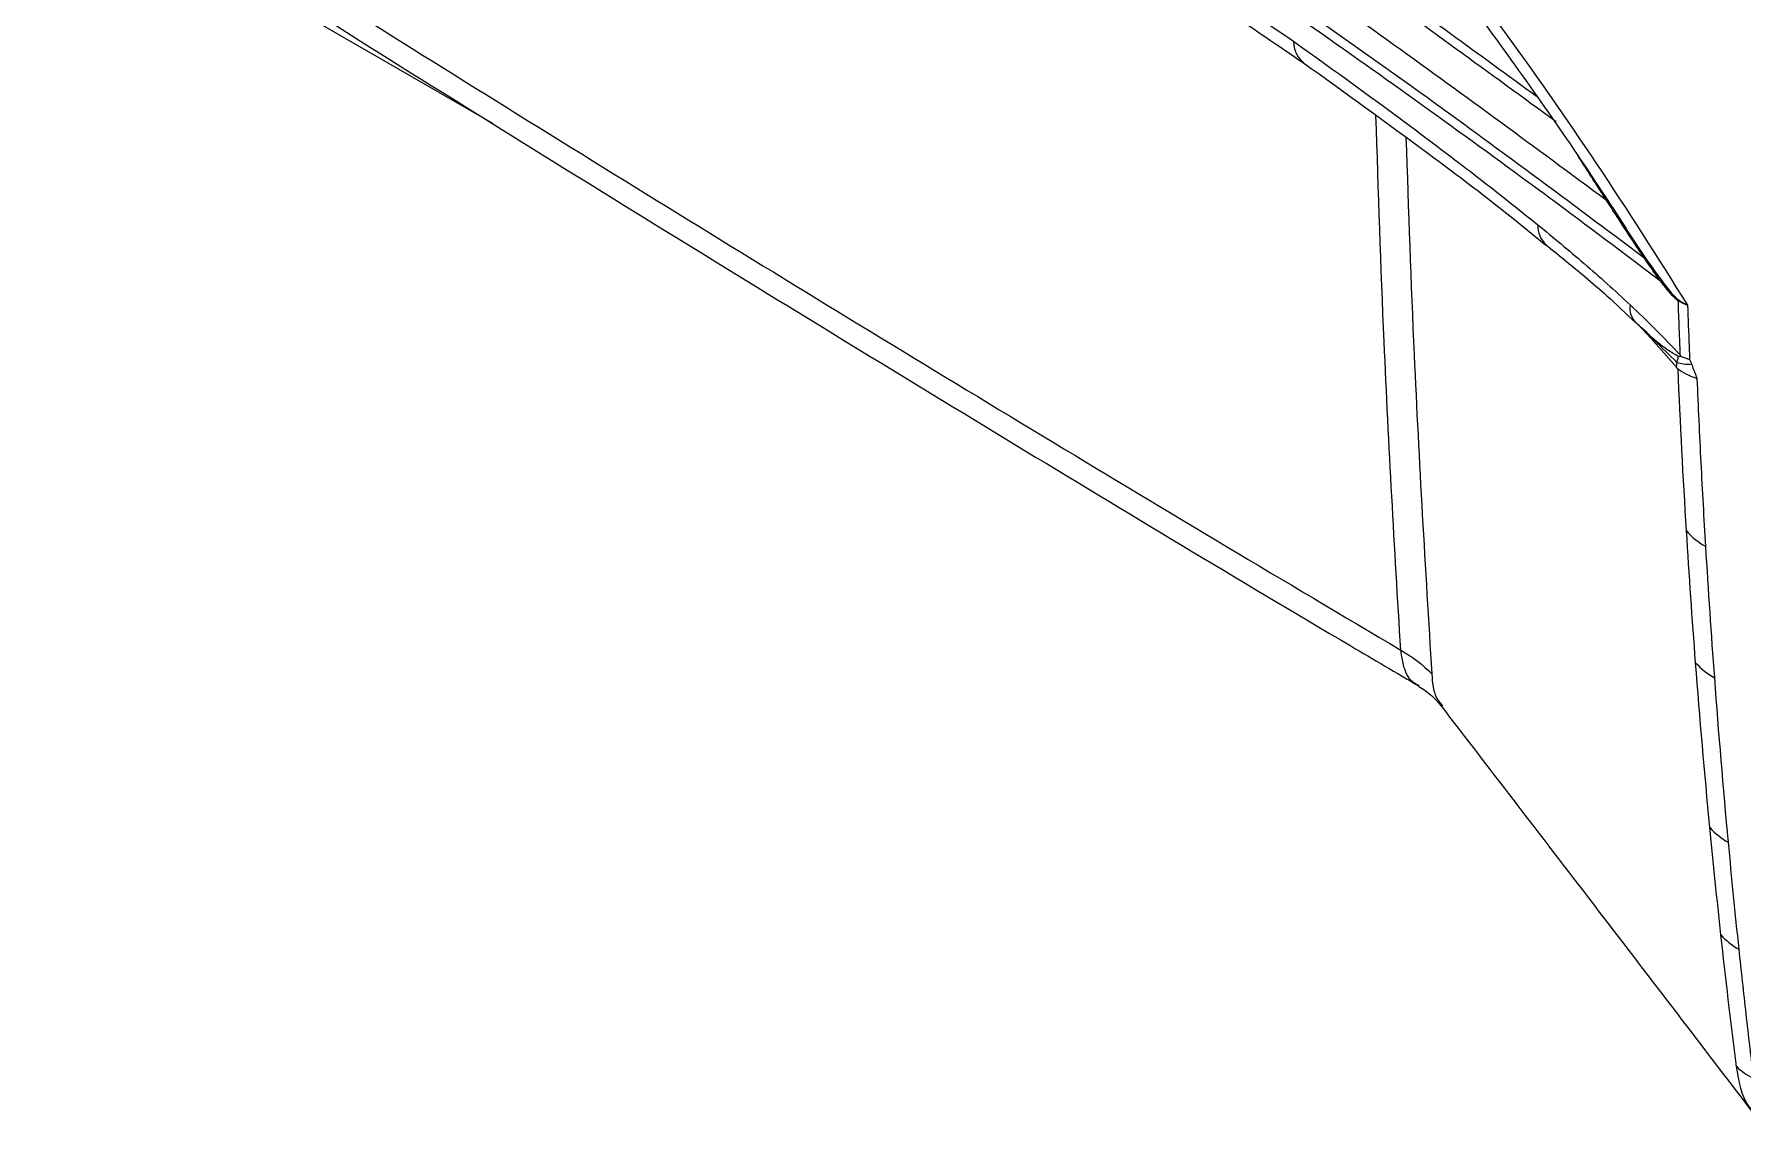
# Model space of a CAD drawing. Extents: x 14.8 to 109.8, y 1.6 to 86.6.
# Drawn here: x 16.97 to 21.103, y 63.115 to 65.73 of the extents above; entities that cross this region are included whole.
import ezdxf

# ---------------------------------------------------------------- set-up
doc = ezdxf.new("R2010")
doc.units = 0
doc.header["$MEASUREMENT"] = 0
doc.layers.add('OBJECT', color=7, linetype='CONTINUOUS')

msp = doc.modelspace()

# ---------------------------------------------------------------- linework, layer by layer
at = {"layer": 'OBJECT'}
for p, q in [((17.4065, 65.9029), (18.0785, 65.515)), ((20.8434, 65.0323), (20.8576, 65.0194)), ((20.8486, 65.0281), (20.8815, 64.9938)), ((20.9424, 64.9242), (20.8813, 64.994))]:
    msp.add_line(p, q, dxfattribs=at)
at = {"layer": 'OBJECT', "flags": 128}
msp.add_lwpolyline([(20.9461, 64.9201), (20.9461, 64.9201), (20.946, 64.9207)], dxfattribs=at)
at = {"layer": 'OBJECT'}
for centre, radius, start, end in [((20.6662, 65.2646), 0.059, 175.9639, 228.3345), ((20.8794, 65.0678), 0.05, 171.2307, 228.4544), ((20.9218, 65.082), 0.0251, 7.4175, 14.6198), ((21.0987, 64.6446), 0.1761, 221.3891, 240.7023), ((21.1203, 64.3256), 0.1756, 221.4886, 240.5941), ((21.1537, 63.9275), 0.1754, 221.9418, 240.5012), ((21.1797, 63.6687), 0.1756, 222.3801, 240.4053), ((21.2016, 63.3477), 0.1621, 225.1953, 243.2651)]:
    msp.add_arc(centre, radius, start, end, dxfattribs=at)
for points, knots in [([(20.9047, 65.1317), (20.7269, 65.2669), (20.5461, 65.4007), (20.1784, 65.6657), (19.9915, 65.7968), (19.4221, 66.1858), (19.0307, 66.4394), (18.6281, 66.687)], [0, 0, 0, 0, 0.25, 0.25, 0.5, 0.5, 1, 1, 1, 1]), ([(18.6309, 66.6109), (18.8699, 66.4639), (19.1049, 66.3162), (19.5667, 66.0175), (19.7935, 65.8665), (20.0161, 65.7131)], [0, 0, 0, 0, 0.5, 0.5, 1, 1, 1, 1]), ([(18.6556, 66.5581), (18.7313, 66.5115), (18.9402, 66.3831), (19.2804, 66.1674), (19.6674, 65.9157), (19.919, 65.7436), (20.0404, 65.6606)], [0, 0, 0, 0, 0.158336, 0.436695, 0.728207, 1, 1, 1, 1]), ([(19.8644, 66.5498), (19.9218, 66.4869), (20.0642, 66.3312), (20.2821, 66.0626), (20.5205, 65.7479), (20.7515, 65.4187), (20.8967, 65.1892), (20.9692, 65.0745)], [0, 0, 0, 0, 0.143117, 0.354704, 0.566297, 0.783164, 1, 1, 1, 1]), ([(19.8469, 66.5271), (19.8838, 66.4868), (19.9743, 66.3878), (20.1145, 66.2231), (20.2675, 66.0347), (20.4163, 65.8414), (20.5614, 65.6428), (20.6965, 65.4494), (20.781, 65.3205), (20.82, 65.261)], [0, 0, 0, 0, 0.105812, 0.260108, 0.412244, 0.56418, 0.716363, 0.869091, 1, 1, 1, 1]), ([(19.0992, 66.4161), (19.1261, 66.3993), (19.3299, 66.2714), (19.7401, 65.9971), (20.3057, 65.6071), (20.6844, 65.3241), (20.8635, 65.1902)], [0, 0, 0, 0, 0.043107, 0.327022, 0.681765, 1, 1, 1, 1]), ([(19.3029, 66.356), (19.4455, 66.2625), (19.7707, 66.049), (20.2614, 65.707), (20.6021, 65.4552), (20.7724, 65.3293)], [0, 0, 0, 0, 0.280541, 0.640162, 1, 1, 1, 1]), ([(20.6516, 65.5178), (20.4904, 65.6356), (20.168, 65.8711), (19.7684, 66.1487), (19.5271, 66.3069), (19.4576, 66.3525)], [0, 0, 0, 0, 0.415827, 0.831876, 1, 1, 1, 1]), ([(19.4933, 66.3552), (19.5573, 66.3133), (19.7934, 66.1585), (20.1649, 65.9006), (20.4651, 65.6815), (20.6039, 65.5802)], [0, 0, 0, 0, 0.166726, 0.615053, 1, 1, 1, 1]), ([(16.9697, 66.2724), (17.2387, 66.1013), (17.5094, 65.9303), (18.054, 65.5891), (18.3279, 65.4189), (19.1544, 64.9103), (19.7118, 64.5736), (20.2753, 64.2399)], [0, 0, 0, 0, 0.25, 0.25, 0.5, 0.5, 1, 1, 1, 1]), ([(17.397, 65.9426), (17.5176, 65.8662), (17.8967, 65.626), (18.5442, 65.224), (19.3429, 64.7359), (19.9356, 64.3785), (20.2649, 64.1848), (20.3202, 64.1523)], [0, 0, 0, 0, 0.126456, 0.397701, 0.67005, 0.944571, 1, 1, 1, 1]), ([(20.0161, 65.7131), (20.1163, 65.6417), (20.2157, 65.5696), (20.3634, 65.4592), (20.4125, 65.422), (20.5102, 65.3465), (20.5588, 65.3081), (20.6073, 65.2688)], [0, 0, 0, 0, 0.5, 0.5, 0.75, 0.75, 1, 1, 1, 1]), ([(20.0161, 65.7131), (20.0162, 65.7122), (20.0167, 65.7002), (20.0216, 65.6791), (20.0343, 65.6673), (20.0405, 65.6616)], [0, 0, 0, 0, 0.037744, 0.533213, 1, 1, 1, 1]), ([(20.0401, 65.6612), (20.1409, 65.5885), (20.3145, 65.4633), (20.509, 65.3163), (20.6029, 65.2392), (20.6266, 65.2198)], [0, 0, 0, 0, 0.508309, 0.876377, 1, 1, 1, 1]), ([(20.2753, 64.2399), (20.2607, 64.4877), (20.2356, 64.9157), (20.2214, 65.3505), (20.2154, 65.5336)], [0, 0, 0, 0, 0.578944, 1, 1, 1, 1]), ([(20.288, 65.4808), (20.294, 65.3048), (20.3089, 64.8682), (20.3349, 64.4387), (20.3504, 64.1823)], [0, 0, 0, 0, 0.402875, 1, 1, 1, 1]), ([(20.7724, 65.3293), (20.7662, 65.339), (20.7527, 65.36), (20.7299, 65.3957), (20.7132, 65.4218), (20.7038, 65.4364)], [0, 0, 0, 0, 0.270796, 0.590367, 1, 1, 1, 1]), ([(20.9047, 65.1316), (20.9026, 65.1345), (20.8983, 65.1402), (20.8918, 65.1493), (20.8851, 65.1588), (20.878, 65.1689), (20.862, 65.1922), (20.8347, 65.2331), (20.8063, 65.2768), (20.7847, 65.3102), (20.7766, 65.3228), (20.7724, 65.3293)], [0, 0, 0, 0, 0.04542, 0.093049, 0.142913, 0.195025, 0.249393, 0.502123, 0.813275, 0.902933, 1, 1, 1, 1]), ([(20.6073, 65.2688), (20.6447, 65.2384), (20.682, 65.2072), (20.7563, 65.1431), (20.7933, 65.1101), (20.83, 65.0754)], [0, 0, 0, 0, 0.5, 0.5, 1, 1, 1, 1]), ([(20.8026, 65.2873), (20.806, 65.2819), (20.843, 65.2236), (20.8851, 65.1607), (20.9297, 65.1044), (20.9392, 65.0936), (20.9448, 65.0893), (20.9461, 65.0883)], [0, 0, 0, 0, 0.075877, 0.817047, 0.894677, 0.974947, 1, 1, 1, 1]), ([(20.6268, 65.2205), (20.6409, 65.2091), (20.6903, 65.1693), (20.7626, 65.109), (20.8201, 65.0543), (20.8432, 65.0323)], [0, 0, 0, 0, 0.192, 0.674973, 1, 1, 1, 1]), ([(20.9467, 65.0852), (20.946, 65.0857), (20.9446, 65.0866), (20.9423, 65.0883), (20.9398, 65.0904), (20.9371, 65.0929), (20.9342, 65.0958), (20.9312, 65.099), (20.9279, 65.1026), (20.9245, 65.1066), (20.9209, 65.1109), (20.9164, 65.1164), (20.911, 65.1234), (20.9069, 65.1288), (20.9047, 65.1317)], [0, 0, 0, 0, 0.049028, 0.10201, 0.159263, 0.221036, 0.28753, 0.358903, 0.435286, 0.516784, 0.603483, 0.695455, 0.841247, 1, 1, 1, 1]), ([(20.83, 65.0754), (20.8505, 65.0561), (20.8709, 65.0363), (20.9114, 64.9957), (20.9316, 64.9749), (20.9517, 64.9539)], [0, 0, 0, 0, 0.5, 0.5, 1, 1, 1, 1]), ([(20.9517, 64.9539), (20.9514, 64.9619), (20.9511, 64.9699), (20.9508, 64.9779), (20.9502, 64.991), (20.9497, 65.004), (20.9492, 65.0171), (20.9484, 65.0398), (20.9475, 65.0625), (20.9467, 65.0852)], [0.000098344, 0.000098344, 0.000098344, 0.000098344, 0.00086572, 0.00086572, 0.00086572, 0.002113627, 0.002113627, 0.002113627, 0.004278887, 0.004278887, 0.004278887, 0.004278887]), ([(20.9692, 65.0745), (20.9704, 65.0417), (20.9716, 65.0088), (20.9729, 64.976), (20.9731, 64.9716), (20.9733, 64.9672), (20.9734, 64.9628), (20.9737, 64.9563), (20.974, 64.9498), (20.9742, 64.9432)], [-0.003133278, -0.003133278, -0.003133278, -0.003133278, 0, 0, 0, 0.000420983, 0.000420983, 0.000420983, 0.00104487, 0.00104487, 0.00104487, 0.00104487]), ([(20.858, 65.0198), (20.855, 65.0224), (20.851, 65.0257), (20.8471, 65.0296), (20.8463, 65.0304)], [0, 0, 0, 0, 0.776878, 1, 1, 1, 1]), ([(20.9435, 64.936), (20.9254, 64.9537), (20.8941, 64.9841), (20.8626, 65.0146), (20.8494, 65.0274)], [0, 0, 0, 0, 0.578523, 1, 1, 1, 1]), ([(20.9475, 64.9502), (20.9431, 64.9527), (20.9296, 64.9602), (20.8992, 64.9808), (20.8747, 65.004), (20.858, 65.0198)], [0, 0, 0, 0, 0.136344, 0.4100286, 1, 1, 1, 1]), ([(20.9424, 64.9242), (20.9424, 64.9242), (20.9424, 64.9242), (20.9424, 64.9242), (20.9425, 64.9249), (20.9426, 64.9256), (20.9426, 64.9262), (20.9427, 64.9272), (20.9428, 64.9283), (20.943, 64.9293), (20.9431, 64.9303), (20.9433, 64.9314), (20.9434, 64.9324), (20.9436, 64.9335), (20.9438, 64.9345), (20.9441, 64.9355), (20.9441, 64.9355), (20.9441, 64.9355), (20.9441, 64.9355)], [-0.00000006, -0.00000006, -0.00000006, -0.00000006, 0, 0, 0, 0.0001123635, 0.0001123635, 0.0001123635, 0.0002782847, 0.0002782847, 0.0002782847, 0.0004516545, 0.0004516545, 0.0004516545, 0.0006230812, 0.0006230812, 0.0006230812, 0.0006231412, 0.0006231412, 0.0006231412, 0.0006231412]), ([(20.9435, 64.936), (20.9435, 64.936), (20.9435, 64.936), (20.9435, 64.936), (20.9436, 64.9364), (20.9437, 64.9368), (20.9437, 64.9372), (20.944, 64.9387), (20.9444, 64.9402), (20.9448, 64.9416), (20.9452, 64.9432), (20.9456, 64.9448), (20.9461, 64.9463), (20.9466, 64.9476), (20.947, 64.9489), (20.9475, 64.9502)], [-0.00000006, -0.00000006, -0.00000006, -0.00000006, 0, 0, 0, 0.0000617374, 0.0000617374, 0.0000617374, 0.0003051418, 0.0003051418, 0.0003051418, 0.0005614322, 0.0005614322, 0.0005614322, 0.0007766926, 0.0007766926, 0.0007766926, 0.0007766926]), ([(20.9441, 64.9357), (20.944, 64.9357), (20.9438, 64.9358), (20.9437, 64.9359), (20.9436, 64.9359), (20.9436, 64.936), (20.9435, 64.936)], [0, 0, 0, 0, 0.00002405631, 0.00002405631, 0.00002405631, 0.00003150663, 0.00003150663, 0.00003150663, 0.00003150663]), ([(20.9441, 64.9355), (20.9441, 64.9355), (20.9441, 64.9355), (20.9441, 64.9355), (20.9441, 64.9356), (20.9441, 64.9356), (20.9441, 64.9357)], [-0.000000059859, -0.000000059859, -0.000000059859, -0.000000059859, 0, 0, 0, 0.000008548581, 0.000008548581, 0.000008548581, 0.000008548581]), ([(20.9441, 64.9357), (20.9487, 64.9342), (20.9539, 64.9332), (20.9656, 64.9317), (20.9721, 64.9312), (20.9791, 64.9312)], [0, 0, 0, 0, 0.5, 0.5, 1, 1, 1, 1]), ([(20.9535, 64.9506), (20.9515, 64.9504), (20.9497, 64.9503), (20.9479, 64.9502), (20.9478, 64.9502), (20.9476, 64.9502), (20.9475, 64.9502)], [0, 0, 0, 0, 0.0003088621, 0.0003088621, 0.0003088621, 0.0003282463, 0.0003282463, 0.0003282463, 0.0003282463]), ([(20.9535, 64.9506), (20.953, 64.9515), (20.9525, 64.9524), (20.952, 64.9533), (20.9519, 64.9535), (20.9518, 64.9537), (20.9517, 64.9539)], [0, 0, 0, 0, 0.00007849015, 0.00007849015, 0.00007849015, 0.00009461436, 0.00009461436, 0.00009461436, 0.00009461436]), ([(20.9742, 64.9432), (20.9747, 64.942), (20.9752, 64.9408), (20.9757, 64.9396), (20.9765, 64.9377), (20.9773, 64.9357), (20.978, 64.9338), (20.9784, 64.9329), (20.9787, 64.9321), (20.9791, 64.9312)], [0, 0, 0, 0, 0.0001040453, 0.0001040453, 0.0001040453, 0.0002672482, 0.0002672482, 0.0002672482, 0.0003422222, 0.0003422222, 0.0003422222, 0.0003422222]), ([(20.946, 64.9207), (20.952, 64.916), (20.9587, 64.9117), (20.9702, 64.9058), (20.9742, 64.9039), (20.9827, 64.9004), (20.9872, 64.8987), (20.9918, 64.8971)], [0, 0, 0, 0, 0.5, 0.5, 0.75, 0.75, 1, 1, 1, 1]), ([(20.9791, 64.9312), (20.9792, 64.9309), (20.9793, 64.9307), (20.9794, 64.9304), (20.9798, 64.9292), (20.9803, 64.9279), (20.9808, 64.9266), (20.9813, 64.9253), (20.9818, 64.924), (20.9823, 64.9227), (20.9828, 64.9214), (20.9833, 64.9201), (20.9838, 64.9188), (20.9847, 64.9163), (20.9857, 64.9137), (20.9867, 64.9111), (20.9877, 64.9085), (20.9886, 64.9059), (20.9896, 64.9034), (20.9903, 64.9013), (20.9911, 64.8992), (20.9918, 64.8971)], [0, 0, 0, 0, 0.0000210204, 0.0000210204, 0.0000210204, 0.0001308555, 0.0001308555, 0.0001308555, 0.0002406878, 0.0002406878, 0.0002406878, 0.0003505204, 0.0003505204, 0.0003505204, 0.0005701954, 0.0005701954, 0.0005701954, 0.0007898873, 0.0007898873, 0.0007898873, 0.0009677093, 0.0009677093, 0.0009677093, 0.0009677093]), ([(20.9918, 64.8971), (20.9933, 64.863), (20.9948, 64.8291), (20.9979, 64.7612), (20.9995, 64.7273), (21.0047, 64.6258), (21.0085, 64.5584), (21.0126, 64.4911)], [0, 0, 0, 0, 0.25, 0.25, 0.5, 0.5, 1, 1, 1, 1]), ([(20.3196, 64.1542), (20.3167, 64.1553), (20.3012, 64.161), (20.2833, 64.1895), (20.278, 64.2231), (20.2753, 64.2399)], [0, 0, 0, 0, 0.103687, 0.552991, 1, 1, 1, 1]), ([(20.3195, 64.152), (20.33, 64.1449), (20.351, 64.1309), (20.3664, 64.1126), (20.3741, 64.1034)], [0, 0, 0, 0, 0.499397, 1, 1, 1, 1]), ([(20.3504, 64.1823), (20.3521, 64.1614), (20.3547, 64.1298), (20.3707, 64.1114), (20.3762, 64.1051)], [0, 0, 0, 0, 0.65784, 1, 1, 1, 1]), ([(20.3698, 64.109), (20.4975, 63.9427), (20.7503, 63.6133), (21.0051, 63.28), (21.1312, 63.1151)], [0, 0, 0, 0, 0.504978, 1, 1, 1, 1]), ([(21.093, 63.516), (21.0985, 63.4636), (21.1043, 63.4113), (21.1131, 63.333), (21.1162, 63.3069), (21.1208, 63.2679), (21.1231, 63.2484), (21.1258, 63.2257), (21.127, 63.2159), (21.1278, 63.2095), (21.1281, 63.2063), (21.1287, 63.2029)], [0, 0, 0, 0, 0.5, 0.5, 0.75, 0.75, 0.875, 0.9375, 0.96875, 0.96875, 1, 1, 1, 1]), ([(21.0874, 63.2327), (21.0871, 63.2349), (21.0868, 63.2371), (21.0867, 63.2392), (21.0867, 63.2392), (21.0867, 63.2392), (21.0867, 63.2392)], [0, 0, 0, 0, 0.0002292359, 0.0002292359, 0.0002292359, 0.0002292957, 0.0002292957, 0.0002292957, 0.0002292957]), ([(21.1351, 63.1182), (21.1289, 63.1239), (21.1012, 63.1489), (21.0934, 63.1961), (21.0874, 63.2327)], [0, 0, 0, 0, 0.224332, 1, 1, 1, 1])]:
    msp.add_open_spline(points, degree=3, knots=knots, dxfattribs=at)
for points in [[(20.9461, 65.0883), (20.9533, 65.0834), (20.961, 65.0788), (20.9692, 65.0745)], [(20.9467, 65.0852), (20.9536, 65.0813), (20.9611, 65.0778), (20.9692, 65.0745)], [(20.9535, 64.9506), (20.9599, 64.9479), (20.9668, 64.9454), (20.9742, 64.9432)], [(20.946, 64.9207), (20.9449, 64.9216), (20.9437, 64.9228), (20.9424, 64.9242)], [(20.9666, 64.5282), (20.9586, 64.6582), (20.9518, 64.7887), (20.9461, 64.9201)], [(20.9887, 64.2092), (20.9806, 64.3151), (20.9733, 64.4214), (20.9666, 64.5282)], [(21.0126, 64.4911), (21.019, 64.3843), (21.0262, 64.2782), (21.034, 64.1726)], [(20.2753, 64.2399), (20.3043, 64.223), (20.3298, 64.2034), (20.3504, 64.1823)], [(21.0232, 63.8102), (21.0104, 63.9425), (20.9989, 64.0755), (20.9887, 64.2092)], [(21.034, 64.1726), (21.0439, 64.0391), (21.055, 63.9065), (21.0673, 63.7748)], [(21.05, 63.5504), (21.0406, 63.6366), (21.0316, 63.7232), (21.0232, 63.8102)], [(21.0673, 63.7748), (21.0754, 63.6881), (21.084, 63.6019), (21.093, 63.516)], [(21.0867, 63.2392), (21.0737, 63.3424), (21.0614, 63.4461), (21.05, 63.5504)]]:
    msp.add_open_spline(points, degree=3, dxfattribs=at)

doc.saveas('drawing.dxf')
